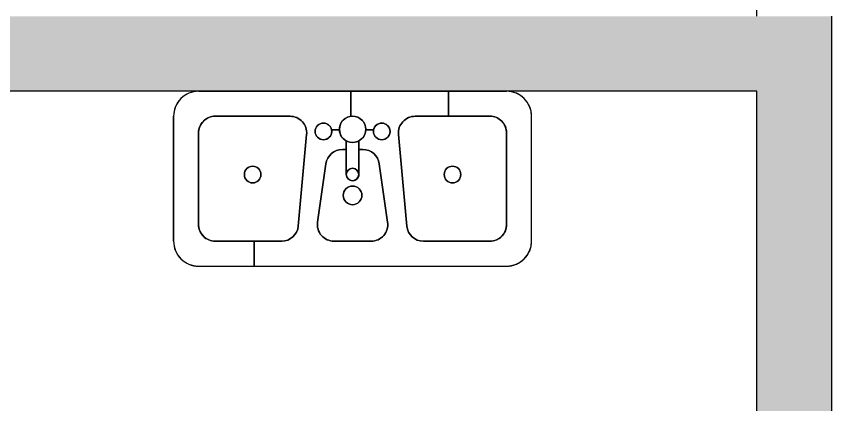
# Model space of a CAD drawing. Extents: x 19 to 316, y 21 to 530.
# Drawn here: x 218.3 to 316.2, y 358.6 to 405.2 of the extents above; entities that cross this region are included whole.
import ezdxf

# ---------------------------------------------------------------- set-up
doc = ezdxf.new("R2010")
doc.units = 0
doc.header["$MEASUREMENT"] = 0
doc.layers.get('0').update_dxf_attribs({"linetype": 'CONTINUOUS'})
doc.layers.add('FURN', color=138, linetype='CONTINUOUS')
doc.layers.add('FURNITURE', color=7, linetype='CONTINUOUS')

# ---------------------------------------------------------------- blocks, each defined once
blk = doc.blocks.new('FURN-G128')
at = {"layer": 'FURNITURE', "color": 7, "linetype": 'CONTINUOUS'}
for p, q in [((951.699619, 675.436587), (966.699619, 675.436587)), ((948.699619, 672.436587), (948.699619, 635.436587)), ((953.699619, 672.436587), (964.699619, 672.436587)), ((969.699619, 672.436587), (969.699619, 635.436587)), ((951.699619, 670.436587), (951.699619, 662.444834)), ((966.699619, 670.436587), (966.699619, 661.444834)), ((953.518548, 660.453048), (964.518548, 659.453048)), ((953.982462, 658.146181), (960.982462, 657.146181)), ((951.699619, 656.166282), (951.699619, 651.706892)), ((962.699619, 655.166282), (962.699619, 654.686587)), ((959.699619, 654.686587), (963.736002, 654.686587)), ((959.699619, 653.186587), (963.736002, 653.186587)), ((962.699619, 653.189639), (962.699619, 652.706892)), ((953.982462, 649.726993), (960.982462, 650.726993)), ((953.518548, 647.420126), (964.518548, 648.420126)), ((966.699619, 637.436587), (966.699619, 646.428339)), ((951.699619, 637.436587), (951.699619, 645.428339)), ((953.699619, 635.436587), (964.699619, 635.436587)), ((951.699619, 632.436587), (966.699619, 632.436587))]:
    blk.add_line(p, q, dxfattribs=at)
at = {"layer": 'FURNITURE', "color": 120, "linetype": 'CONTINUOUS'}
blk.add_lwpolyline([(969.699619, 654.144815), (966.695311, 654.144815, -0.468519), (965.049373, 652.357401), (965.049373, 651.422386, -2.152654), (963.881442, 650.436587, -0.464543), (965.049373, 651.422386), (965.049373, 652.357401, -0.262509), (963.736002, 653.186587), (962.699619, 653.186587), (962.699619, 652.706892, -0.373238), (960.982462, 650.726993), (953.982462, 649.726993, -0.456412), (951.699619, 651.706892), (951.699619, 656.166282, -0.456412), (953.982462, 658.146181), (960.982462, 657.146181, -0.373238), (962.699619, 655.166282), (962.699619, 654.686587), (963.736002, 654.686587, -0.262509), (965.049373, 655.515772), (965.049373, 656.450788, -0.464543), (963.881442, 657.436587, -1), (965.881442, 657.436587, -0.365614), (965.049373, 656.450788), (965.049373, 655.515772, -0.39029), (966.695311, 654.144815), (969.699619, 654.144815), (969.699619, 672.436587, 0.414214), (966.699619, 675.436587), (951.699619, 675.436587, 0.414214), (948.699619, 672.436587), (948.699619, 665.739959), (951.699619, 665.739959), (951.699619, 670.436587, -0.414214), (953.699619, 672.436587), (964.699619, 672.436587, -0.414214), (966.699619, 670.436587), (966.699619, 661.444834, -0.441024), (964.518548, 659.453048), (953.518548, 660.453048, -0.387902), (951.699619, 662.444834), (951.699619, 665.739959), (948.699619, 665.739959), (948.699619, 635.436587, 0.414214), (951.699619, 632.436587), (966.699619, 632.436587, 0.414214), (969.699619, 635.436587), (969.699619, 642.402897), (966.699619, 642.402897), (966.699619, 637.436587, -0.414214), (964.699619, 635.436587), (953.699619, 635.436587, -0.414214), (951.699619, 637.436587), (951.699619, 645.428339, -0.387902), (953.518548, 647.420126), (964.518548, 648.420126, -0.441024), (966.699619, 646.428339), (966.699619, 642.402897), (969.699619, 642.402897)], format="xyb", close=True, dxfattribs=at)
at = {"layer": 'FURNITURE', "color": 121, "linetype": 'CONTINUOUS'}
for points in [[(966.699619, 670.436587, 0.414214), (964.699619, 672.436587), (953.699619, 672.436587, 0.414214), (951.699619, 670.436587), (951.699619, 662.444834, 0.387902), (953.518548, 660.453048), (964.518548, 659.453048, 0.441024), (966.699619, 661.444834)], [(962.699619, 652.706892), (962.699619, 653.186587), (959.699619, 653.186587, -0.414214), (958.949619, 653.936587, -0.414214), (959.699619, 654.686587), (962.699619, 654.686587), (962.699619, 655.166282, 0.373238), (960.982462, 657.146181), (953.982462, 658.146181, 0.456412), (951.699619, 656.166282), (951.699619, 651.706892, 0.456412), (953.982462, 649.726993), (960.982462, 650.726993, 0.373238)], [(966.699619, 646.428339, 0.441024), (964.518548, 648.420126), (953.518548, 647.420126, 0.387902), (951.699619, 645.428339), (951.699619, 637.436587, 0.414214), (953.699619, 635.436587), (964.699619, 635.436587, 0.414214), (966.699619, 637.436587)]]:
    blk.add_lwpolyline(points, format="xyb", close=True, dxfattribs=at)
at = {"layer": 'FURNITURE', "color": 250, "linetype": 'CONTINUOUS'}
for points in [[(960.699619, 665.936587, 1), (958.699619, 665.936587, 1)], [(958.317653, 653.936587, 1), (956.081585, 653.936587, 1)], [(960.699619, 641.936587, 1), (958.699619, 641.936587, 1)]]:
    blk.add_lwpolyline(points, format="xyb", close=True, dxfattribs=at)
at = {"layer": 'FURNITURE', "color": 1, "linetype": 'CONTINUOUS'}
blk.add_lwpolyline([(963.881442, 657.436587, 1), (965.881442, 657.436587, 1)], format="xyb", close=True, dxfattribs=at)
at = {"layer": 'FURNITURE', "color": 31, "linetype": 'CONTINUOUS'}
for points in [[(966.709082, 653.936587, 1), (963.546804, 653.936587, 1)], [(960.449619, 653.936587, 1), (958.949619, 653.936587, 1)]]:
    blk.add_lwpolyline(points, format="xyb", close=True, dxfattribs=at)
at = {"layer": 'FURNITURE', "color": 51, "linetype": 'CONTINUOUS'}
blk.add_lwpolyline([(963.736002, 654.686587), (959.699619, 654.686587, -1), (959.699619, 653.186587), (963.736002, 653.186587, -0.124187), (963.546804, 653.936587, -0.124187)], format="xyb", close=True, dxfattribs=at)
at = {"layer": 'FURNITURE', "color": 160, "linetype": 'CONTINUOUS'}
blk.add_lwpolyline([(965.881442, 650.436587, 1), (963.881442, 650.436587, 1)], format="xyb", close=True, dxfattribs=at)
at = {"layer": 'FURNITURE', "color": 7, "linetype": 'CONTINUOUS'}
for centre, radius in [((959.699619, 665.936587), 1), ((964.881442, 657.436587), 1), ((965.127943, 653.936587), 1.581139), ((957.199619, 653.936587), 1.118034), ((959.699619, 653.936587), 0.75), ((964.881442, 650.436587), 1), ((959.699619, 641.936587), 1)]:
    blk.add_circle(centre, radius, dxfattribs=at)
for centre, radius, start, end in [((951.699619, 672.436587), 3, 90, 180), ((966.699619, 672.436587), 3, 0, 90), ((953.699619, 670.436587), 2, 90, 180), ((964.699619, 670.436587), 2, 0, 90), ((953.699619, 662.444834), 2, 180, 264.805571), ((964.699619, 661.444834), 2, 264.805571, 0), ((953.699619, 656.166282), 2, 81.869898, 180), ((960.699619, 655.166282), 2, 0, 81.869898), ((960.699619, 652.706892), 2, 278.130102, 0), ((953.699619, 651.706892), 2, 180, 278.130102), ((964.699619, 646.428339), 2, 0, 95.194429), ((953.699619, 645.428339), 2, 95.194429, 180), ((953.699619, 637.436587), 2, 180, 270), ((964.699619, 637.436587), 2, 270, 0), ((951.699619, 635.436587), 3, 180, 270), ((966.699619, 635.436587), 3, 270, 0)]:
    blk.add_arc(centre, radius, start, end, dxfattribs=at)

msp = doc.modelspace()

# ---------------------------------------------------------------- hatches: boundary and pattern name
h = msp.add_hatch(color=228)
h.paths.add_polyline_path([(163.179, 91.726), (158.679, 91.726), (158.679, 87.226), (129.938, 87.226), (129.938, 82.726), (154.179, 82.726), (154.179, 36.226), (187.179, 36.226), (187.179, 45.226), (163.179, 45.226)])
h.paths.add_polyline_path([(28.179, 82.726), (93.938, 82.726), (93.938, 87.226), (74.679, 87.226), (74.679, 169.726), (158.679, 169.726), (158.679, 121.726), (163.179, 121.726), (163.179, 169.726), (167.679, 169.726), (167.679, 174.226), (70.179, 174.226), (70.179, 87.226), (28.179, 87.226), (28.179, 279.226), (113.679, 279.226), (113.679, 303.226), (118.179, 303.226), (118.179, 312.226), (109.179, 312.226), (109.179, 288.226), (28.179, 288.226), (28.179, 456.226), (32.679, 456.226), (32.679, 460.726), (28.179, 460.726), (28.179, 520.726), (118.179, 520.726), (118.179, 529.726), (19.179, 529.726), (19.179, 21.226), (28.179, 21.226)])
h.paths.add_polyline_path([(307.179, 169.726), (307.179, 45.226), (283.179, 45.226), (283.179, 36.226), (316.179, 36.226), (316.179, 405.226), (209.679, 405.226), (209.679, 396.226), (307.179, 396.226), (307.179, 312.226), (221.679, 312.226), (221.679, 303.226), (307.179, 303.226), (307.179, 174.226), (209.679, 174.226), (209.679, 169.726)])
h.paths.add_polyline_path([(173.679, 303.226), (173.679, 312.226), (169.179, 312.226), (169.179, 396.226), (173.679, 396.226), (173.679, 405.226), (169.179, 405.226), (169.179, 465.226), (164.679, 465.226), (164.679, 312.226), (160.179, 312.226), (160.179, 303.226)])
h.paths.add_polyline_path([(109.179, 460.726), (62.679, 460.726), (62.679, 456.226), (118.179, 456.226), (118.179, 489.226), (109.179, 489.226)], flags=17)

# ---------------------------------------------------------------- linework, layer by layer
at = {"color": 8}
msp.add_line((307.179, 405.226), (307.179, 520.726), dxfattribs=at)
at = {"color": 0}
for p, q in [((316.179, 36.226), (316.179, 405.226)), ((307.179, 396.226), (209.679, 396.226)), ((307.179, 312.226), (307.179, 396.226))]:
    msp.add_line(p, q, dxfattribs=at)

# ---------------------------------------------------------------- block references
at = {"layer": 'FURN', "rotation": 90}
msp.add_blockref('FURN-G128', (912.574, -573.473), dxfattribs=at)

doc.saveas('drawing.dxf')
